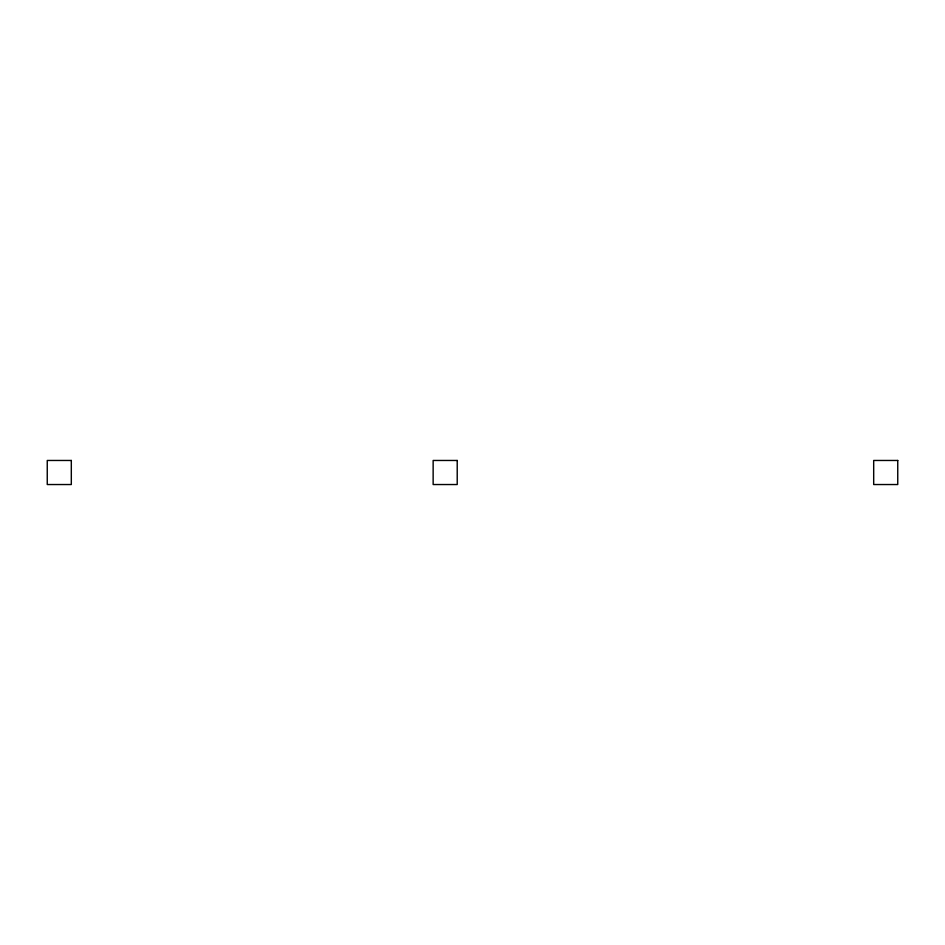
<?xml version="1.0" encoding="UTF-8"?>
<svg xmlns="http://www.w3.org/2000/svg" width="945" height="945" viewBox="0 0 945 945"><rect width="100%" height="100%" fill="white"/><g stroke="black" fill="none" stroke-linecap="round" stroke-linejoin="round"><path stroke-width="1.42" d="M71.312 460.463L47.25 460.463L47.25 484.537L71.312 484.537L71.312 460.463M457.215 460.463L433.141 460.463L433.141 484.537L457.215 484.537L457.215 460.463M897.75 460.463L873.688 460.463L873.688 484.537L897.75 484.537L897.75 460.463"/></g></svg>
